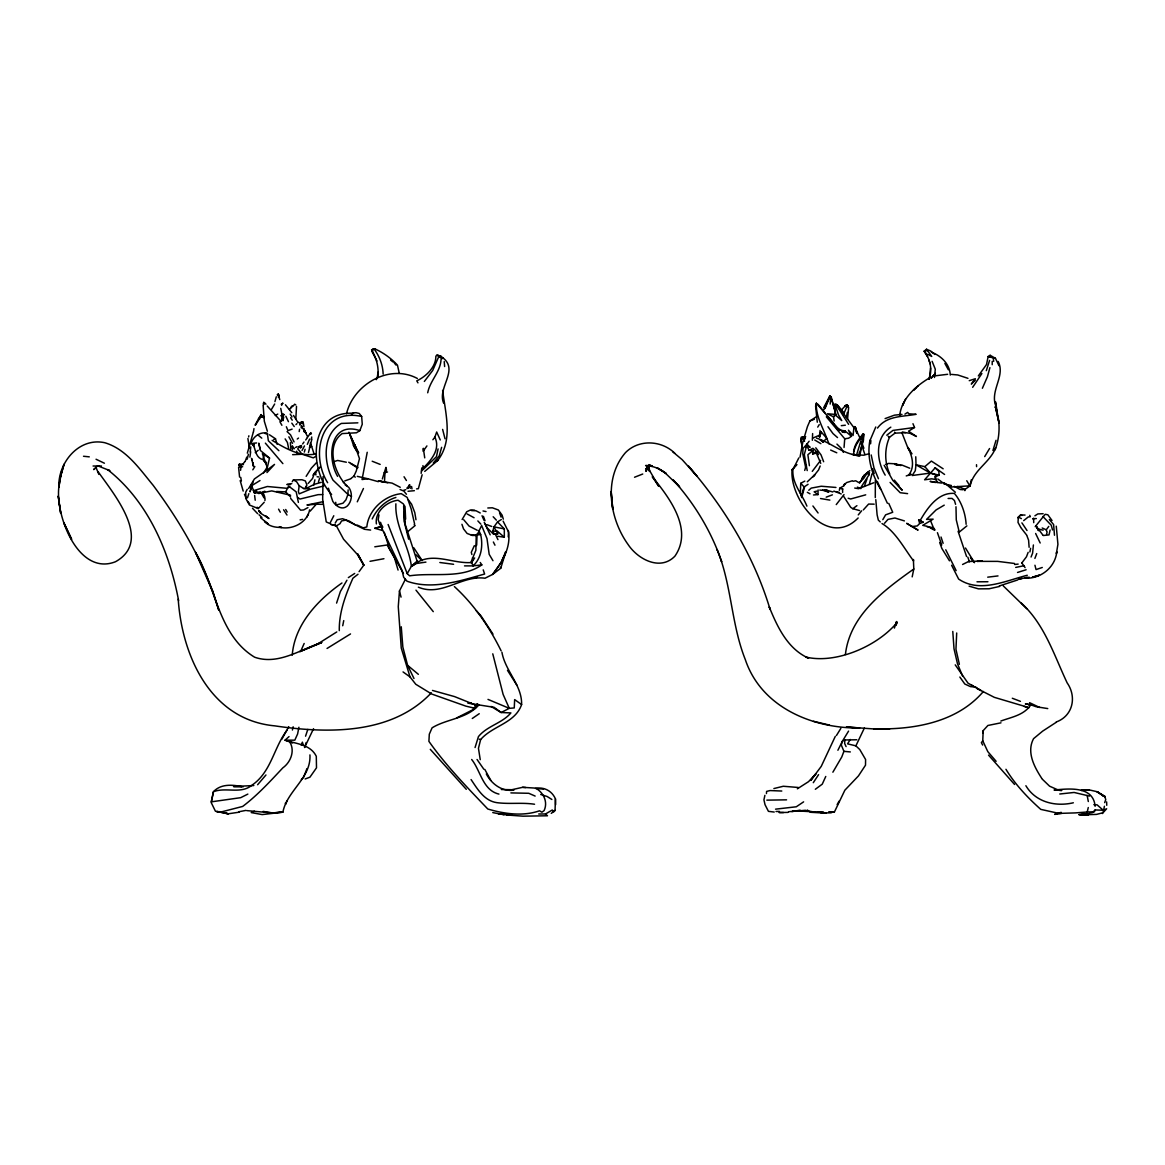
<?xml version="1.0" encoding="UTF-8"?>
<svg xmlns="http://www.w3.org/2000/svg" width="1165" height="1165" viewBox="0 0 1165 1165"><rect width="100%" height="100%" fill="white"/><g stroke="black" fill="none" stroke-linecap="round" stroke-linejoin="round"><path stroke-width="1.5" d="M1029.117 547.288L1028.593 540.152L1026.977 535.929M992.201 364.689L992.216 361.354M1033.399 544.972L1032.612 553.084L1031.069 557.03M1054.485 535.245L1053.611 524.556L1049.33 519.546M301.211 427.846L301.225 425.443M339.292 630.644C338.928 612.339 345.626 594.747 352.908 578.219L358.005 574.243M820.058 430.453L819.563 437.312L821.252 432.011L826.771 438.317L829.087 443.952M1025.04 515.061L1020.642 514.945L1018.327 517.1L1018.021 522.444L1020.569 527.075M1050.116 530.017L1049.01 534.91L1043.418 535.507M283.095 417.74L283.182 414.522L280.954 415.876L283.27 414.551L281.231 421.118L283.095 417.74L282.935 420.725L283.721 417.07M303.934 426.667L303.191 422.312L301.677 421.686L301.167 423.099M813.49 494.965L817.961 494.601L818.107 489.941M1103.139 812.355L1104.405 806.253M800.748 483.3L800.34 492.955L801.709 497.47L804.491 487.32L800.748 483.3L804.797 481.101M812.355 440.254L812.631 433.569M823.626 407.765L829.873 395.925L824.82 407.925M247.897 438.462L249.412 448.205M264.921 500.557C265.62 498.853 263.61 490.873 261.586 493.465L263.974 497.848M348.131 489.882L347.927 494.455L345.947 499.829L342.961 503.222L336.787 504.809M996.119 761.313L987.804 751.629L982.75 740.794L983.202 730.63L987.905 725.475L1000.983 722.824M264.295 403.658L263.814 402.42L263.305 403.891M956.698 632.988L955.955 649.298L959.363 664.298M508.246 536.876L508.493 531.866L503.12 521.119M309.934 754.891C311.288 778.045 287.012 790.642 282.877 812.194L272.93 812.995L246.66 810.607M404.867 523.507L404.43 511.377L404.634 523.303M240.587 470.31L241.257 464.675L243.441 464.471L239.437 464.063L238.752 465.272M384.537 480.737L384.931 473.776M856.799 739.76L844.858 739.964L844.654 743.459L846.081 746.605M421.147 473.369L421.745 467.995L423.143 468.199C431.225 460.117 440.705 449.311 434.88 437.166L436.671 431.997L440.254 439.948M766.454 793.554L766.599 791.428L770.036 790.554L781.788 791.035M295.837 418.701L296.507 406.41M239.437 464.063L239.364 466.976L241.257 464.675L239.378 464.675M405.435 579.223L399.464 590.961L398.27 606.674L401.255 648.06L410.007 676.909L415.774 684.263L431.691 694.02L465.913 706.15L475.466 708.407M844.057 447.433L844.727 438.768L826.335 416.822M930.544 368.067L929.364 378.989M869.935 440.326C866.614 457.394 871.988 474.883 880.755 489.504M367.223 452.282L362.053 479.543L367.82 478.742L378.319 481.684M870.59 443.792L870.881 440.559M995.434 358.31L989.988 357.116L990.148 355.296L995.434 358.31L998.958 365.679M277.154 394.862L278.493 394.396L278.391 397.411M252.412 444.681L253.985 443.981L253.897 446.384M538.725 813.986L545.497 813.986L552.254 810.01L553.856 811.801L555.05 810.403L555.443 798.87C552.181 791.414 545.133 787.249 536.934 788.123M248.873 435.797L248.626 436.933M323.098 476.631L322.661 499.232L326.244 521.92L329.826 523.507L333.802 515.746M837.286 405.129L853.916 427.672L853.086 435.433L848.44 430.205L851.469 436.263L848.528 438.244L844.727 438.768M875.337 480.402L875.294 497.601M292.226 655.225C294.57 624.469 317.812 599.99 341.957 582.995M925.724 351.087L925.491 353.082C930.602 360.684 932.393 370.587 928.956 379.237M1029.103 705.524L1029.248 704.243L1036.166 706.733L1047.757 708.582M830.15 404.08L830.747 397.469L829.873 395.925M492.97 560.715L489.184 554.351L486.999 538.623L481.626 525.502L477.053 535.055L476.66 545.191M292.226 481.728L293.42 479.936L296.594 481.728L299.187 485.703L298.386 491.674L299.187 493.858L310.72 489.096L323.739 486.023M282.629 403.265L281.435 404.124L282.935 403.236M809.136 441.229L806.981 444.083L804.331 454.598L807.214 470.587M249.893 457.131L250.679 451.758M377.271 377.518L378.028 372.232M816.359 453.214L812.631 453.957L813.126 450.476L809.078 450.302L806.763 445.642L810.083 447.375L806.981 444.083L803.005 448.525L802.772 453.826L805.816 468.243M847.508 419.429L848.644 407.502L847.217 404.867L844.785 406.221L847.217 404.867L847.96 406.003L845.965 405.114L841.873 409.468M801.709 497.47L802.743 490.523L804.491 486.737L808.059 484.291M899.671 415.599C901.535 398.692 915.544 386.27 929.364 377.984M253.446 432.026L253.97 428.589M927.5 356.592L924.122 351.218L926.51 349.252L927.238 350.607M989.595 360.378L986.318 370.674M800.035 457.146L802.845 442.045L807.418 426.667L809.893 420.944L816.621 416.589M299.187 431.574L299.565 429.288M378.975 514.959L378.174 519.736L379.572 523.507L402.041 570.457L403.643 577.228L407.022 581.204C432.288 590.204 459.913 580.898 484.611 574.039L483.227 569.86M408.609 486.504L409.803 484.713M311.856 439.205L308.448 452.53M871.988 473.835L869.308 484.436M839.353 490.334L839.732 488.237L843.678 485.922L844.771 483.693L843.678 485.922M311.288 439.467L311.739 436.991M860.207 453.709L863.047 439.365L863.746 434.225L862.959 434.064C858.343 439.817 852.431 447.025 854.047 455.005M276.294 396.799L274.955 401.605M845.411 654.512C849.824 615.237 884.177 590.102 913.797 569.001L913.389 559.491L913.564 560.933C904.171 548.438 895.463 531.473 882.007 523.536M310.589 434.399L310.793 433.336M298.924 727.237L297.599 734.008L294.803 740.168L285.061 740.168L289.036 736.586M302.696 423.74L302.521 421.948L300.395 422.837L300.512 423.579L301.677 421.686L303.191 422.312M1029.889 551.948L1030.603 548.336M342.714 625.751L343.748 620.596M912.18 576.879L913.797 569.001M438.055 448.904L436.467 456.665L422.939 469.786M314.9 479.82L313.691 485.368M247.198 459.199L248.407 454.277M846.343 417.303L847.377 412.425M995.638 447.753C990.075 462.592 973.532 469.728 970.168 485.805L965.144 489.3L964.868 490.611L964.605 489.868M764.895 795.331L763.934 799.845L765.026 804.68L768.434 811.35L774.215 812.049M934.476 377.489L935.291 369.218L932.117 361.325M971.304 479.791L969.906 486.023L966.761 480.723M292.415 730.033L293.158 726.785M382.353 478.946L385.935 467.398L386.532 470.194L385.528 472.582M259.999 448.904L258.805 443.137L260.392 450.491L269.537 458.049L267.353 467.398L266.363 470.587L254.421 478.946L248.655 488.499M1046.549 534.342L1047.087 532.07M1005.948 769.293C1015.166 784.496 1027.559 797.559 1040.753 809.369L1058.97 813.403L1075.222 812.908L1087.222 812.005L1088.27 807.534M309.599 509.862C307.24 522.954 291.672 530.395 279.411 527.192M346.5 413.779C353.403 384.537 389.212 363.422 417.361 378.465M983.202 730.63L982.823 733.368M250.635 486.504L251.043 484.917M409.206 485.514L408.609 487.902L408.42 486.504M501.926 652.24C505.173 670.996 522.124 685.107 521.614 704.563C515.119 723.319 492.649 725.635 480.635 739.571L478.451 748.323L480.242 759.667M253.286 432.23L247.33 453.17M259.999 480.533L251.64 485.703L250.038 491.878L253.227 481.334M345.146 484.917L348.728 487.305C352.718 492.912 352.136 501.081 347.33 506.003C341.928 510.62 336.059 506.134 332.811 501.431L328.413 488.193M648.585 465.782L645.847 471.359L650.216 464.908M493.567 533.06L492.766 531.473L493.96 526.886L497.542 521.92L501.329 519.532M837.839 429.754L845.018 430.948L845.222 432.39L843.606 432.273L837.504 427.773L816.374 403.177L815.602 406.075L817.277 422.211M995.143 449.763C1000.327 435.958 1000.313 420.609 995.42 406.731L999.017 422.924L995.42 406.731M895.637 624.979L896.584 621.513L894.37 628.095M859.027 454.86L863.454 440.152L863.746 434.225L862.784 434.865M441.637 447.316L439.249 455.865L433.278 463.029M989.915 367.645L987.425 376.746L982.386 388.265M304.313 452.093L305.099 449.311M427.715 392.794C429.885 380.868 440.428 371.955 441.04 359.563L442.831 357.772C459.156 370.266 437.064 387.727 443.632 403.134M856.697 454.568L862.959 434.064L856.1 445.03L853.581 451.714M501.693 562.506L503.062 557.729M263.494 405.056L263.887 402.493M819.141 436.453L820.306 432.506M318.496 481.902L319.56 478.349M804.709 470.427L806.369 464.951M262.242 417.245L263.814 416.371L263.829 417.565L262.242 417.245L261.892 415.526L260.319 416.342L261.193 414.638L261.484 416.866L261.193 414.638L258.455 418.803M992.915 450.52L996.031 440.312M250.781 446.85L250.169 451.976M306.948 768.623L303.57 777.375L301.371 779.56M418.366 587.175C441.608 597.048 461.719 574.942 485.019 578.219L492.577 574.447L500.732 568.272L505.799 551.817M1048.748 526.405L1046.272 529.798L1046.738 531.342M475.058 747.537L478.451 736.586C487.159 725.853 502.275 723.247 510.882 712.922L501.125 712.514L491.033 706.427M263.173 458.253L263.974 455.733M300.512 423.579L301.677 421.686M864.313 486.431L866.92 479.063M306.147 742.556L304.56 747.537L313.545 728.678M299.536 423.769L300.395 422.837L299.711 424.977M281.974 418.41L283.678 414.303M805.991 447.112L806.981 444.083M336.583 603.091L340.369 591.558L346.937 580.214M245.131 461.544L246.776 457.073M247.461 497.848L248.844 493.669M290.638 497.047L285.658 491.878L288.643 486.111L296.201 491.878L298.386 502.421M305.55 736.193L307.808 729.436M286.852 801.054L285.862 804.039L285.265 803.238M408.609 485.907L410.4 486.3M462.126 519.532L466.714 511.77L470.485 509.979L474.665 510.183M839.091 801.098L837.14 804.593M422.138 474.767L418.366 488.688L416.575 488.892M1104.653 802.641L1105.76 799.612L1104.711 796.161L1096.949 791.676L1089.086 789.87L1081.164 790.365L1089.086 789.87M310.662 444.477L309.511 447.549L310.516 444.913M344.345 483.125C333.51 470.078 326.389 444.943 342.161 433.584L356.49 432.783L359.869 430.599L362.257 424.235L361.66 416.473L359.271 413.488L356.082 412.687L353.301 412.891L351.451 414.478M834.358 812.121L828.708 812.223L834.358 812.121L844.873 790.19L858.459 775.905L865.508 765.187L865.595 759.507L859.785 749.561L855.882 745.848L847.567 743.853L850.319 739.469M1028.156 552.341L1026.482 556.754L1021.69 563.117M1034.899 558.414L1036.734 553.579M309.628 439.03L307.312 444.346M848.571 731.11L842.455 741.115L841.276 744.945L843.911 751.338L841.771 756.973L832.873 772.206M252.805 469.83L254.844 466.553M855.882 745.848L864.401 727.979M293.056 406.25L294.628 404.197L295.793 404.91M803.777 441.142L805.641 436.569M895.958 625.416L897.21 622.314C877.755 646.036 836.252 664.21 805.991 657.089L808.554 658.181C787.642 648.92 777.39 626.945 769.25 606.95L770.036 609.222C754.09 556.215 724.615 507.794 688.486 466.131L696.859 476.063L682.224 459.724L672.729 451.772M301.182 745.076L302.376 742.163L303.424 745.484M820.175 466L818.558 469.961L813.126 476.776L814.888 474.636L807.258 481.829M804.811 438.856L802.918 436.759L800.763 438.39L802.292 446.588M505.683 551.657L501.329 562.113L492.577 574.447C502.45 562.04 511.45 546.968 508.29 530.468M843.387 414.711L846.649 407.08L847.96 406.265M870.095 440.312L875.774 426.987M821.252 432.011L819.985 434.967L812.617 438.186M300.73 651.22L304.167 643.473M825.767 776.458L822.257 784.162L815.34 789.273M251.043 443.734C252.892 436.773 259.504 431.88 266.756 432.987M351.116 478.349L353.898 476.165L356.286 470.98L359.475 458.646L354.495 444.331L358.471 453.272L348.874 432.215M357.276 501.824L363.451 488.499M903.661 403.09L902.569 405.449L905.511 399.231M470.806 562.578L475.859 550.375L476.252 534.851M798.782 457.962L792.899 469.641C791.909 483.475 802.073 494.033 806.908 506.134M912.108 526.551L917.306 525.925L919.695 523.42L918.646 520.027L920.088 520.624C927.311 508.115 938.16 492.081 954.397 493.421C961.504 501.751 965.479 513.459 966.12 524.279M837.897 750.26L842.455 741.115L844.858 739.964M376.28 379.659L377.78 376.674C379.106 367.062 376.237 357.888 371.606 349.82L374.795 348.83C383.285 352.646 391.163 358.31 397.469 365.14L399.26 373.295M859.726 483.009L863.789 475.597L869.847 470.573M255.106 425.036L258.688 418.614M306.803 517.173L308.405 514.056M372.203 518.935C376.819 509.105 385.309 500.586 395.882 497.44M830.077 396.216L825.271 407.983L823.058 410.473M304.487 445.918L302.055 450.447M247.257 489.285L245.669 492.271L246.063 499.042L249.441 505.013L258.208 508.581L257.014 507.401M421.541 471.184L423.143 468.199L422.939 465.607M407.619 488.295L408.813 486.111M281.872 739.178L288.76 726.64M259.562 419.182L261.295 414.755M300.745 447.171L299.099 446.515L297.759 448.875L300.992 452.704M835.276 736.411L821.238 766.381L810.724 780.448L815.966 773.735L808.539 781.657L797.355 788.821M480.242 562.506L481.829 564.894C461.194 579.311 433.482 572.248 409.614 575.83L407.226 573.646L411.391 566.292L417.172 561.312L418.366 561.705C435.302 552.865 453.738 563.991 471.679 562.506L474.665 557.933M274.663 404.022L271.591 409.221M255.441 425.152L259.402 418.847M863.338 509.906L868.624 504.052L874.172 504.168M258.863 418.949L260.29 416.502M882.808 519.663L885.618 514.843L892.725 512.265L888.749 503.353M335.2 523.114L337.18 519.736L342.554 518.731L349.325 521.119L355.893 525.299M252.761 444.972C255.703 446.879 254.596 458.034 263.305 459.68L266.101 463.83M984.702 456.607L989.566 448.525M817.728 427.104L819.243 424.628M263.567 472.975L267.149 467.209L262.373 453.68L269.537 458.049M264.805 491.208L258.805 493.465L253.431 490.683L267.353 486.504L286.852 488.295L289.721 486.868M836.412 735.552L840.853 728.387M309.672 434.225L307.342 437.545M278.319 394.396L277.663 395.445L278.231 394.338L279.775 399.624M306.147 476.354L311.317 468.199L316.501 462.622M309.788 434.297L310.793 432.652L311.405 433.657M844.013 494.601L836.252 504.591M813.287 782.691L818.573 774.652M260.188 491.674L258.805 493.465L271.736 490.887L290.638 495.256M476.849 534.254L476.456 535.449L472.276 535.449L467.107 533.453L463.524 528.881L461.937 524.308M492.766 531.473L496.756 530.672L504.314 537.24L504.314 528.881L497.542 521.92M981.906 373.514L972.659 387.304M305.711 439.977L307.196 437.807M868.347 473.092L869.134 474.65L861.212 486.926M359.068 571.651L363.844 565.098L357.684 553.943L363.655 565.098M812.253 471.374L820.641 460.35M978.338 375.916L986.507 364.543L988.153 356.519L990.148 355.296M302.652 443.952L303.992 442.045M318.89 468.403L312.919 475.16M286.852 730.426C273.731 747.741 271.197 772.089 252.033 785.137C240.907 794.501 226.112 786.856 213.443 791.705L211.244 802.641L215.423 811.204L228.355 813.782L239.102 812.194M263.552 402.842L263.887 403.847L263.785 402.435M982.75 740.794L981.396 742.658L982.648 745.061M305.754 486.708L308.594 488.747L305.754 486.708L306.948 485.106L305.361 480.927L301.968 479.732L293.42 479.936M424.337 381.45L432.681 370.514L438.258 357.772L440.647 355.995L442.831 357.772M289.444 409.512L292.167 406.177M432.885 439.744L434.88 437.166M861.925 478.393L864.488 475.058L869.585 472.742M253.985 443.981L252.237 444.316M437.064 461.238C453.666 441.069 445.481 413.662 442.627 390.406M1034.913 515.804L1037.826 513.925L1043.126 513.707M1082.343 814.83L1096.513 814.393L1102.92 812.748M242.99 463.947L244.577 461.952M1052.039 520.522L1047.845 514.784L1045.165 514.289L1035.204 526.697M858.256 514.901L861.634 510.809M257.611 784.744L265.955 774.987M944.582 474.461L935.131 467.82L924.617 479.805L931.709 478.83L935.815 479.543L937.679 482.47M426.914 445.918L423.143 451.292L423.332 448.307L424.73 457.86M931.155 378.246L935.408 373.353L931.418 377.81M261.018 416.517L261.892 415.526M308.142 483.446L312.511 478.538L314.506 473.179L320.273 466.801M1102.265 813.578L1106.633 808.787L1103.226 810.214L1096.236 809.995M884.512 523.274L888.007 519.386L894.909 518.003L904.404 520.901M792.054 469.786L796.714 464.704L792.054 469.786C789.477 500.018 827.864 548.948 858.154 517.959M266.96 472.582L274.518 464.413L266.363 470.587M477.883 704.111L472.48 709.936L457.161 717.684M983.362 691.5C956.771 722.781 912.69 730.004 873.633 728.766L889.827 728.795L875.701 729.086L846.402 726.96L859.654 728.023C812.456 728.475 761.284 707.461 745.25 659.434C731.183 624.076 731.693 584.815 717.13 549.545L721.659 561.647L721.339 560.816M281.857 416.036L283.27 414.551M440.647 355.995L436.86 355.194L435.87 356.184C436.001 367.077 425.968 376.586 416.764 380.853L417.958 382.848M310.123 511.173L316.298 504.212L322.53 504.343M408.609 487.494L406.818 488.091L407.619 488.499M438.055 460.248L424.73 471.388M264.207 502.275L258.31 508.552L257.203 507.387M915.952 387.858L913.447 390.275L918.355 385.586M975.207 380.314L971.319 384.057L975.323 378.727L969.236 380.678M823.742 441.215L826.771 438.317C822.621 426.9 815.631 415.73 816.374 403.177M300.395 448.103L301.764 446.792M859.304 482.66L863.571 478.597L867.721 472.145L869.134 474.65M269.464 434.778L275.464 438.754L277.066 444.215M97.248 466.204L93.666 469.597L95.85 467.806M301.487 445.481L299.099 446.515M1018.108 517.872L1020.642 514.945L1022.04 515.469M478.844 704.956C466.83 718.82 446.734 718.776 432.084 727.834L429.303 734.198L428.909 741.362C445.962 765.551 467.223 787.496 487.8 809.005C504.343 813.942 522.969 816.534 539.526 810.796L541.914 812.194L544.099 810.607C548.147 801.971 543.545 792.695 535.74 788.123L522.619 787.322L511.872 789.71L501.329 789.52M425.924 562.113L416.371 563.496L412.192 565.884L417.172 561.312L404.24 521.323L403.643 506.003M295.954 424.584L296.973 423.652M1023.671 520.639L1028.244 516.969L1030.355 516.721L1029.729 515.338M877.478 428.094C886.609 415.599 902.627 416.793 916.141 414.303L908.817 413.808L907.666 412.395L904.928 414.128M844.756 484.64L846.416 482.645L852.314 480.781M431.356 692.811C391.76 734.867 327.656 733.644 274.722 725.853C210.661 719.897 181.988 656.07 178.216 599.116M808.787 490.247L811.204 488.12L821.252 486.242L835.946 487.451M262.693 492.518L261.586 493.465L262.62 492.678M915.763 456.782L916.01 464.82L924.835 466.641L931.359 461.078L943.155 468.796M966.892 525.866L958.912 532.376M890.817 427.147C874.609 437.428 876.255 460.408 885.196 475.131M813.126 450.476L807.869 454.7L809.398 465.68M255.266 452.646L258.208 450.287M551.263 813.388L555.05 810.403M886.769 435.215L892.914 430.424L914.525 427.482L912.967 423.71M297.264 439.03L298.517 438.069M648.745 466.714L645.599 469.058L650.026 465.985L646.677 467.311L652.065 465.665L645.599 465.578C653.23 465.782 660.366 468.942 666.293 473.616L657.206 467.849L664.705 472.495L679.603 486.868L673.254 480.009C691.792 500.601 706.966 524.41 717.349 550.098M914.525 427.482L908.525 431.181L916.404 436.496L910.069 433.336L905.598 432.666L894.997 433.147L889.521 437.254C884.41 448.773 884.453 462.578 889.783 473.995M843.475 496.101L850.683 507.285L852.824 508.712L856.916 505.668M474.665 705.757L477.359 703.762M962.567 564.486L968.566 561.53L982.27 560.991M472.276 718.485L479.237 713.708M412.192 565.884L418.366 561.705M803.617 801.855L796.292 806.777L775.54 809.165M348.335 577.622L354.699 573.442M935.014 529.871L933.5 527.876L922.738 525.342L933.136 519.153L926.554 519.401L936.077 509.935L944.232 505.144M1056.072 722.402L1042.66 731.125L1033.559 738.668C1026.365 752.095 1034.243 766.818 1041.67 778.235M812.631 453.957L816.854 451.292L818.427 454.612M98.035 471.577C113.908 494.237 153.139 540.691 115.553 561.705C78.536 576.427 55.323 516.11 58.847 487.101C57.842 462.68 78.958 437.05 104.806 442.729C126.271 449.122 139.567 468.913 153.154 485.31C177.721 518.338 198.967 554.016 213.239 592.752L212.642 591.15L218.802 610.256L213.239 592.752L195.531 552.356C215.743 586.286 218.073 635.012 254.625 657.206C277.998 665.404 300.264 649.648 321.671 642.483L299.784 651.643L316.895 644.478L336.787 631.94M327.045 648.454L350.519 633.935M363.844 565.098L357.276 554.351L343.558 539.22L336.394 525.896L330.627 524.308L336.394 525.896L339.976 523.711L341.563 520.93L345.743 520.129L364.441 529.274L370.616 530.075M316.298 456.068L313.312 457.86L302.172 454.277L292.619 454.67M407.022 532.259L415.177 525.502L414.187 524.701M275.289 415.541L277.765 414.07M295.561 447.506L297.104 446.603M1056.233 721.994C1073.009 715.878 1076.911 696.787 1067.169 682.908C1054.063 655.211 1044.714 624.542 1021.385 603.15M307.939 507.591L303.57 509.979L300.585 510.183L290.638 498.445M833.135 811.903L830.965 812.835L821.092 812.995L826.218 813.068M809.078 450.302L812.85 448.336L815.136 450.098L820.757 463.364M642.731 474.024L634.532 477.242M247.854 794.093L240.689 797.676L211.244 801.855L213.443 791.705C221.263 783.361 233 784.788 243.121 786.841M254.421 811.204L251.232 812.587L262.183 814.583L282.877 812.194M1036.326 518.571L1032.656 518.702L1033.471 519.037M273.717 439.554L275.508 438.754M939.034 475.174L936.456 476.31L935.597 474.767L930.398 473.077L916.01 464.82L915.282 470.718L912.166 475.509L930.398 473.077L939.034 475.174L938.888 471.388L935.131 467.82M371.606 349.82L374.795 348.83M316.895 644.478L321.671 642.483M885.691 464.471L888.429 463.422L894.691 463.787L897.647 465.141M809.893 420.944L814.364 419.254M305.157 778.963L309.934 777.186L316.501 767.822L316.298 756.289C310.356 744.289 296.303 743.954 285.061 740.168L292.619 742.964M911.117 474.373L908.38 475.393C915.34 467.238 912.282 455.835 907.768 447.273L910.418 451.219M826.203 497.149L832.407 494.848M1000.851 721.033C1011.584 717.072 1024.122 715.179 1030.807 704.81L1025.375 703.966L1027.952 704.155M885.094 418.599L894.443 415.162L901.958 414.391M485.019 523.507L487.203 527.891L493.363 534.051L497.746 533.861L493.96 526.886L504.314 528.881M474.461 578.219L477.33 577.185M1017.788 579.922L999.279 585.951M842.819 489.038L839.732 488.237M344.753 480.927L350.913 478.742M332.811 462.083L337.588 460.437L346.34 462.228M869.338 453.68L863.411 455.224L852.066 454.466M1042.282 567.471L1036.049 569.583L1034.942 565.243M865.712 494.834L850.683 498.984L848.149 498.241M906.239 475.932L910.928 474.373M919.695 523.42L923.248 522.269L920.088 520.624M323.055 501.664L306.948 505.013L316.298 504.212M1061.184 812.34L1054.675 814.393L1061.548 813.403M1017.54 572.452L1026.132 569.758M873.721 482.761L858.649 488.688L854.717 488.048M843.518 412.366L837.504 405.114L834.693 404.357L835.509 415.133L841.727 420.58L838.421 414.74L835.421 405.537M256.81 491.179L253.431 490.683L254.625 493.261L258.805 492.081M321.263 482.325L314.302 484.32L306.147 488.499L303.57 488.499L299.187 485.703M1027.268 575.262C1005.366 580.825 979.605 593.393 958.635 579.063L951.616 565.258M403.643 490.29L405.828 489.693M816.738 491.106L814.175 491.79L817.961 494.601M370.019 561.312L383.94 558.719M382.353 530.468L374.795 528.284L381.756 526.493L382.95 527.09M299.623 446.719L300.614 446.472M292.124 429.128L287.959 430.599L286.357 426.754M315.759 454C299.9 457.088 285.207 448.263 272.129 440.341M414.376 490.683L408.012 491.281M374.795 528.284L381.945 526.493L382.149 528.284L380.562 522.313M773.88 788.559L783.288 786.258L798.331 787.482M1018.822 579.267L1021.909 578.51M384.144 472.772L387.523 471.985M999.628 586.432L989.085 588.776L978.454 588.864L969.105 586.17M836.222 404.124L834.693 404.357L834.49 405.58L835.465 410.051M935.582 375.771L947.669 374.3M300.104 519.881L302.594 519.372M1015.72 567.413L1023.918 565.753L1025.069 567.632M238.708 811.801L245.859 810.403M1018.501 579.122L1027.341 577.461M853.173 481.262L855.707 480.781L858.809 482.572M791.894 811.656L800.137 810.141M291.774 483.621L286.852 484.509L290.435 484.611M795.957 810.913L788.516 811.772M253.824 785.53L233.524 786.535L241.49 786.957M477.053 535.055L480.635 534.458C483.14 545.191 481.596 558.108 473.077 565.884L464.515 565.884M492.766 812.587L503.12 814.583L508.027 813.782M1025.841 578.248C1041.146 578.597 1055.301 567.195 1056.786 551.744L1056.364 553.564L1057.922 544.346L1056.262 526.172M374.795 546.793L387.129 545.002L394.484 557.933L398.066 570.064M1059.757 794.006L1074.101 792.462L1089.552 796.088M1089.362 813.039L1092.45 812.602L1095.391 809.69L1094.357 811.801L1087.222 812.005M281.872 811.801L272.93 812.995L263.115 811.393M987.716 577.17L998.012 575.918M1073.344 802.787C1055.592 806.908 1035.714 802.336 1025.884 785.72M1025.011 577.767L1029.277 577.272M481.829 564.894L473.077 565.884L471.679 562.506M1014.642 564.486L1018.152 564.093M253.023 443.326L256.606 442.933M841.29 425.662L845.324 425.21M970.168 485.805L951.499 487.014L943.446 482.63L944.553 484.13L951.383 485.499M1081.397 814.583L1088.532 813.927L1079.008 814.641L1088.532 813.927M503.12 814.583L510.037 814.029M766.847 800.137L786.564 799.845M981.993 561.035L977.086 561.37L997.721 561.384L1014.511 563.481M1056.189 790.292L1054.31 790.001C1068.873 788.647 1093.382 785.749 1095.115 806.282M353.505 413.284C309.075 410.633 307.88 469.364 331.617 494.455M792.826 811.102L805.831 810.505L796.612 810.884L823.771 812.369L817.597 811.874L820.291 812.092M1088.926 814.524L1080.305 814.932L1088.226 814.859M487.8 507.984L492.373 507.794L498.343 509.979L502.115 515.148L503.309 519.139M823.917 813.039L810.68 812.296L807.214 809.995M513.94 790.088C502.188 791.982 491.528 783.972 486.3 773.939M357.873 422.837L341.36 423.434C321.933 434.254 323.506 463.029 333.015 480.14L347.927 494.455L351.51 496.45M471.374 703.048L467.908 703.165L494.164 707.344L501.125 712.514L509.28 708.335L514.26 707.941L514.653 699.582L521.614 704.563M779.006 812.529L787.948 812.398M510.882 792.899L528.779 793.292L535.143 796.074M240.791 466.786L242.655 466.743M322.661 494.557L318.089 494.659L299.988 499.042L297.599 497.44M776.036 811.495L779.458 811.408M843.911 751.338L850.333 751.935M948.092 498.46L952.053 498.431L954.441 500.528L955.577 504.329M976.998 581.801L987.935 581.743M93.069 466.015L101.428 466.015M779.633 812.515L783.506 812.544M303.57 488.499L308.842 488.688M216.617 811.597L221.787 811.801L242.684 806.428C257.64 795.127 270.149 781.365 282.877 767.822C290.653 762.303 295.182 750.799 289.837 742.163M276.498 491.484L285.658 491.878M471.476 510.576L476.063 510.78L480.242 512.964M470.878 534.648L476.456 535.449M497.746 533.861L493.567 533.657L493.174 530.876M1058.97 790.278L1061.592 790.423L1058.315 790.059L1049.592 786.186L1041.918 778.803M1054.31 790.001L1061.592 790.423M1093.848 804.651L1097.11 804.855L1103.226 810.214M522.619 787.322L525.794 787.525M506.498 814.976L523.012 816.17L547.477 815.777L545.497 813.986M842.28 432.171L845.222 432.39M819.781 490.072L827.747 490.727L824.937 489.737L832.873 491.965M963.12 489.751L960.135 489.504L954.237 486.344M535.551 788.457L543.502 789.113M534.546 804.243C521.964 802.306 509.323 804.331 496.756 802.641C484.247 800.792 477.504 789.127 471.082 779.56M951.426 374.402L957.717 374.955L967.969 378.334M859.595 510.561L852.824 508.712M975.979 687.161L970.445 686.607L964.809 684.015L959.858 677.054M83.516 456.258L89.283 456.855M498.343 813.782L511.872 815.18M284.333 414.784L282.265 414.23M1038.292 529.012L1043.112 530.177M317.098 476.762L318.89 476.951M648.876 465.985L652.254 466.393M809.675 811.379L813.752 811.889M907.593 493.64L900.181 492.708L890.089 482.426M477.446 534.051L480.635 534.458L478.844 530.468M1021.632 562.797L1023.918 565.753M439.846 562.506L453.578 564.297M279.28 527.09L281.726 527.41C275.508 527.629 268.766 526.405 264.557 521.396L268.168 523.915L260.611 517.741M957.586 486.446L965.144 489.3M357.276 476.354L367.82 478.742M475.655 545.992L474.272 545.788L471.286 552.356L471.883 554.54M497.746 536.25L504.314 537.24M361.66 416.473C321.496 407.284 309.672 453.971 327.642 482.718M359.869 430.599C329.826 420.754 326.608 457.656 337.588 476.354M224.772 813.185L228.355 813.782L217.04 811.524M820.51 498.518L829.888 500.105M941.524 483.096L930.078 481.407L935.568 482.514M988.153 356.519L989.988 357.116M265.067 433.526L267.63 433.992M387.756 482.805L378.377 480.927L392.095 483.125L400.25 487.305M483.024 510.969L486.009 511.566M899.336 465.272L894.793 464.34L901.841 465.01L909.763 468.214M301.444 423.419L297.978 422.211M378.771 480.927L382.28 481.669M1027.515 707.199L994.327 697.34L976.561 688.282M1102.527 795.695L1104.711 796.161M902.322 431.938L905.598 432.666M926.743 526.507L933.82 528.881M813.49 721.281L829.32 725.052M841.217 493.945L833.849 491.091M836.062 491.615L839.251 492.387M853.916 427.672L855.955 428.167L856.828 433.234L854.571 426.608L855.955 428.167M432.492 690.437L454.568 696.597L475.859 705.16M854.032 454.772C840.329 451.933 829.596 442.132 816.461 438.142M479.237 739.178L480.635 739.571M98.239 466.015L109.437 470.471M1024.21 706.412L1028.826 707.839M855.314 455.122L858.94 456.243M540.72 794.486L547.084 796.481L551.861 799.467M894.545 463.597L900.865 465.578M968.566 561.53L969.44 561.821L967.838 557.19M467.107 513.954L474.068 517.741M498.94 794.093C482.732 790.307 480.723 770.895 471.679 759.478M924.122 351.218L925.156 351.597M822.665 490.043L828.679 492.242L826.247 489.999M814.757 440.021L820.874 443.647M486.999 524.701L491.776 526.493M1012.312 698.257L1020.438 701.345M372.203 461.238L380.169 464.413M477.257 530.279L469.102 526.099L463.728 519.736M400.061 489.489L403.833 491.077L406.425 494.266M487.989 699.393L509.28 708.335L503.12 694.413L492.766 653.827M857.367 487.13L860.819 488.601M897.574 484.96L902.234 490.203L892.958 480.592L884.148 465.272M1042.18 527.993L1046.272 529.798M830.66 450.069L836.79 452.792M357.276 525.095L363.247 527.891L366.829 526.886C368.417 509.979 384.435 495.445 401.255 493.669L407.226 497.44L411.201 508.988L414.58 523.9M1021.399 518.614L1018.327 517.1M109.845 470.66L107.588 469.597C147.751 501.139 169.478 551.511 178.624 600.703M1039.704 707.505L1029.569 702.684M96.054 459.243L104.413 463.219M357.611 467.995L350.519 463.422M918.646 520.027L923.248 522.269M931.345 352.15C941.305 355.864 949.737 363.975 950.29 375.086M927.588 354.262L931.738 356.432L926.51 349.252L930.704 351.014L934.84 354.48M930.704 528.167L934.49 530.192M973.459 686.185L968.042 683.185L955.227 664.851M348.728 462.228L357.946 467.325M258.805 510.896L260.887 513.416L268.984 518.556L265.751 515.76M807.316 492.314L809.995 493.8M976.78 688.136L981.046 690.568M971.435 685.049L979.678 689.782M436.86 355.194L441.841 358.369M820.058 439.948L823.509 442.118M263.479 460.525L266.436 462.461M674.783 453.229C661.502 440.224 638.857 439.03 625.489 452.617C603.164 478.364 609.455 518.673 628.168 544.623C637.954 559.346 660.337 571.287 674.914 556.156C693.466 529.274 669.409 497.775 652.284 476.703L658.633 486.154L648.221 468.17L649.56 471.461L648.89 464.602M314.244 473.398L315.045 473.966M353.898 476.165L355.296 477.155M403.046 671.928L410.007 676.909M888.123 436.234L889.521 437.254L888.72 436.598M947.087 485.004L955.373 492.271M379.572 523.507L381.945 525.299M334.806 524.701L336.394 525.896M937.825 478.99L944.553 484.13M390.581 360.087L393.056 361.995M1036.952 527.978L1039.238 529.755M258.208 435.171L261.776 438.156M845.018 430.948L851.469 436.263M401.255 626.77L402.842 647.056L407.619 665.361L418.366 674.317M1003.283 585.922L1026.816 608.742M837.533 437.574L832.99 433.569L827.965 426.725M438.055 355.194L440.647 357.582M880.245 521.905L878.337 520.129L877.114 514.828L875.789 499.654M287.056 431.574L290.507 434.822L294.075 441.914M278.886 450.695L268.343 440.749L267.353 433.38M1042.937 516.517L1051.296 525.284L1052.519 529.973M294.381 448.773L292.342 445.977M415.774 554.598L422.079 560.642M259.023 514.741L261.936 517.537M836.936 444.098L841.115 448.175L843.416 452.37M454.379 586.577C474.097 604.606 489.358 626.959 501.125 650.842M1043.126 535.419L1035.889 525.721L1038.583 530.687L1036.049 525.779M257.64 513.678L252.499 508.275M343.151 481.931L346.937 485.703M839.018 430.613L835.742 426.987M285.425 404.794L291.803 412.701M493.174 516.75L496.348 520.129M477.854 520.93L480.839 524.104M476.296 610.766L480.839 615.63L492.97 634.124M988.546 755.124L1014.569 784.467M430.293 749.328L466.306 789.317M815.777 447.811L821.034 454.903L823.64 461.733M1026.758 535.201L1020.657 527.396M286.983 515.032L283.59 509.775M264.921 403.032L265.955 404.226M924.835 466.641L930.398 473.077M804.651 441.113L801.884 437.865L802.918 436.759L803.806 437.865M894.312 480.126L898.885 485.528M415.978 590.16L433.278 611.654M260.742 513.081L258.63 510.561L260.887 513.241M824.864 412.701L817.99 404.27M265.358 443.137L282.877 463.626M267.236 406.017L280.911 421.206M394.294 362.956L396.013 365.067M1027.02 530.526L1021.909 522.867M828.053 416.488L831.737 421.191M820.99 439.715L822.985 442.263M973.59 561.486L970.474 557.496L973.43 561.69M291.818 423.157L294.221 426.521M812.908 505.974L818.078 512.979M408.216 499.639L411.594 504.212L414.784 512.571L415.978 519.736M358.616 452.486L353.505 445.525L349.922 434.37M297.585 421.905L293.478 415.424M912.006 453.797L908.103 448.467L902.103 433.205M836.776 405.303L839.281 408.74M848.63 424.351L836.921 406.032M247.883 501.372L249.66 503.863M477.053 759.478L483.825 769.22M277.838 394.178L278.406 395.037M832.655 422.356L834.198 424.672M413.779 547.783L422.021 560.321M974.523 562.71L965.479 548.016M290.187 414.085L292.007 416.91M285.134 438.899L287.406 442.467L288.76 449.02M404.037 476.762L406.425 480.533M507.489 670.341L517.042 685.457M290.653 417.682L292.226 420.201M949.475 560.816L941.844 548.424L939.66 542.468M288.862 436.817L292.517 443.37M285.702 509.469L287.187 512.018M303.978 429.157L304.123 431.807L303.584 428.603L307.385 436.351M278.566 509.163L280.299 512.207M279.891 421.73L281.901 425.298M356.49 450.884L353.505 445.525L357.48 451.088L350.374 435.725M854.571 426.608L860.484 439.103M956.13 570.602L945.762 549.793M944.873 363.407L948.339 369.742M484.815 769.424L490.785 780.361M403.44 573.442L389.314 548.176L384.246 532.259M408.813 485.31L410.4 488.295M304.677 430.759L305.856 433.001L304.691 430.22M887.395 503.28L877.303 481.422M493.363 542.016L494.965 545.191M288.439 421.686L285.862 416.24M998.157 361.441C1005.876 376.222 989.07 391.061 996.25 406.993L995.434 401.736L997.284 411.929L995.405 407.138M1035.627 533.483L1040.185 542.992M407.619 665.361L413.983 678.496M281.799 413.677L280.75 408.391M495.562 534.648L497.95 539.628M490.188 534.851L484.218 522.313M244.475 494.266L246.15 498.256M894.545 432.157L894.997 433.147M376.979 360.961L371.81 351.218M861.285 443.705L864.881 454.51M941.771 545.016L937.432 532.682M830.791 396.784L834.65 409.556M482.033 515.746L484.014 520.333M801.302 437.079L801.913 438.506M278.493 394.396L279.032 395.678M310.24 443.079L311.681 446.443M962.538 675.904L957.499 663.817L954.019 648.861L952.781 631.445M930.587 520.813L933.5 527.876M878.454 478.742L873.983 467.922L871.187 454.962M96.244 467.995L98.836 474.373M500.338 567.282L500.732 568.272M251.64 485.703L254.625 493.261M267.368 431.225L264.339 421.308L263.144 405.376M928.738 359.869L930.384 364.15M311.565 446.122L313.895 453.389M846.11 405.653L846.649 407.08M407.226 573.646L388.12 524.498M861.619 442.147L863.877 448.248M934.767 476.674L935.815 479.543L935.597 474.767M872.439 468.592L874.201 473.427M499.537 512.76L501.125 517.144M483.417 516.343L485.019 520.726M252.441 460.845L251.553 458.398L253.489 466.379L253.082 462.84L253.358 465.519M831.213 396.901L835.786 414.449L833.528 416.881L834.14 421.016M373.994 348.83C379.397 356.097 382.848 364.849 383.139 374.096M941.029 537.021L943.111 543.327M243.194 491.077L240.179 480.606M966.571 556.535L958.081 531.269M296.696 451.146L297.483 453.666M802.175 446.69L800.777 439.831M959.261 532.085L956.276 519.867L955.984 506.76M472.48 557.729L473.136 560.249M399.464 590.961L401.051 597.121M442.627 429.404L445.015 438.754M405.027 524.905L408.609 539.22M281.435 404.124L281.682 405.362M1087.163 795.477L1088.314 801.52M240.747 477.402L241.388 480.999M859.319 452.559L859.916 455.996M411.594 486.504L411.988 488.892M239.582 477.111L238.592 467.369M290.376 442.642L290.886 449.18M254.625 495.46L255.222 500.236M315.497 471.577L315.904 474.971M253.082 462.84L253.184 463.67M993.323 358.296L993.672 361.412M335.724 502.29L335.986 504.809M292.226 446.341L292.561 449.515M395.882 503.819C394.804 526.07 408.711 544.943 411.391 566.292M444.229 361.558L444.622 366.538M302.245 426.128L302.39 428.72M405.624 519.139L405.027 506.6L403.236 503.819L398.066 500.236C386.809 501.445 374.693 511.755 376.382 523.9M976.503 464.704L976.59 466.641M1106.633 801.87L1106.75 805.306M555.443 798.87L555.647 804.636M1033.588 518.25L1033.734 522.663M842.572 488.878L842.644 492.475M372.8 349.223L372.8 350.811M60.638 476.165L58.847 487.101L61.439 471.985L60.638 476.165L64.017 464.413L60.638 476.165M292.153 406.265L290.93 407.663L292.153 406.265M835.786 414.449L833.528 416.881L827.412 413.764L835.786 414.449M1039.398 575.19L1032.452 577.214L1039.398 575.19M917.86 529.988L906.792 523.42L917.86 529.988M1098.129 792.404L1096.949 791.676L1104.988 796.904L1098.129 792.404M71.575 539.22L63.827 522.706L71.575 539.22M60.638 512.964L58.25 496.246L60.638 512.964M612.746 509.003L611.174 491.528L612.746 509.003"/></g></svg>
